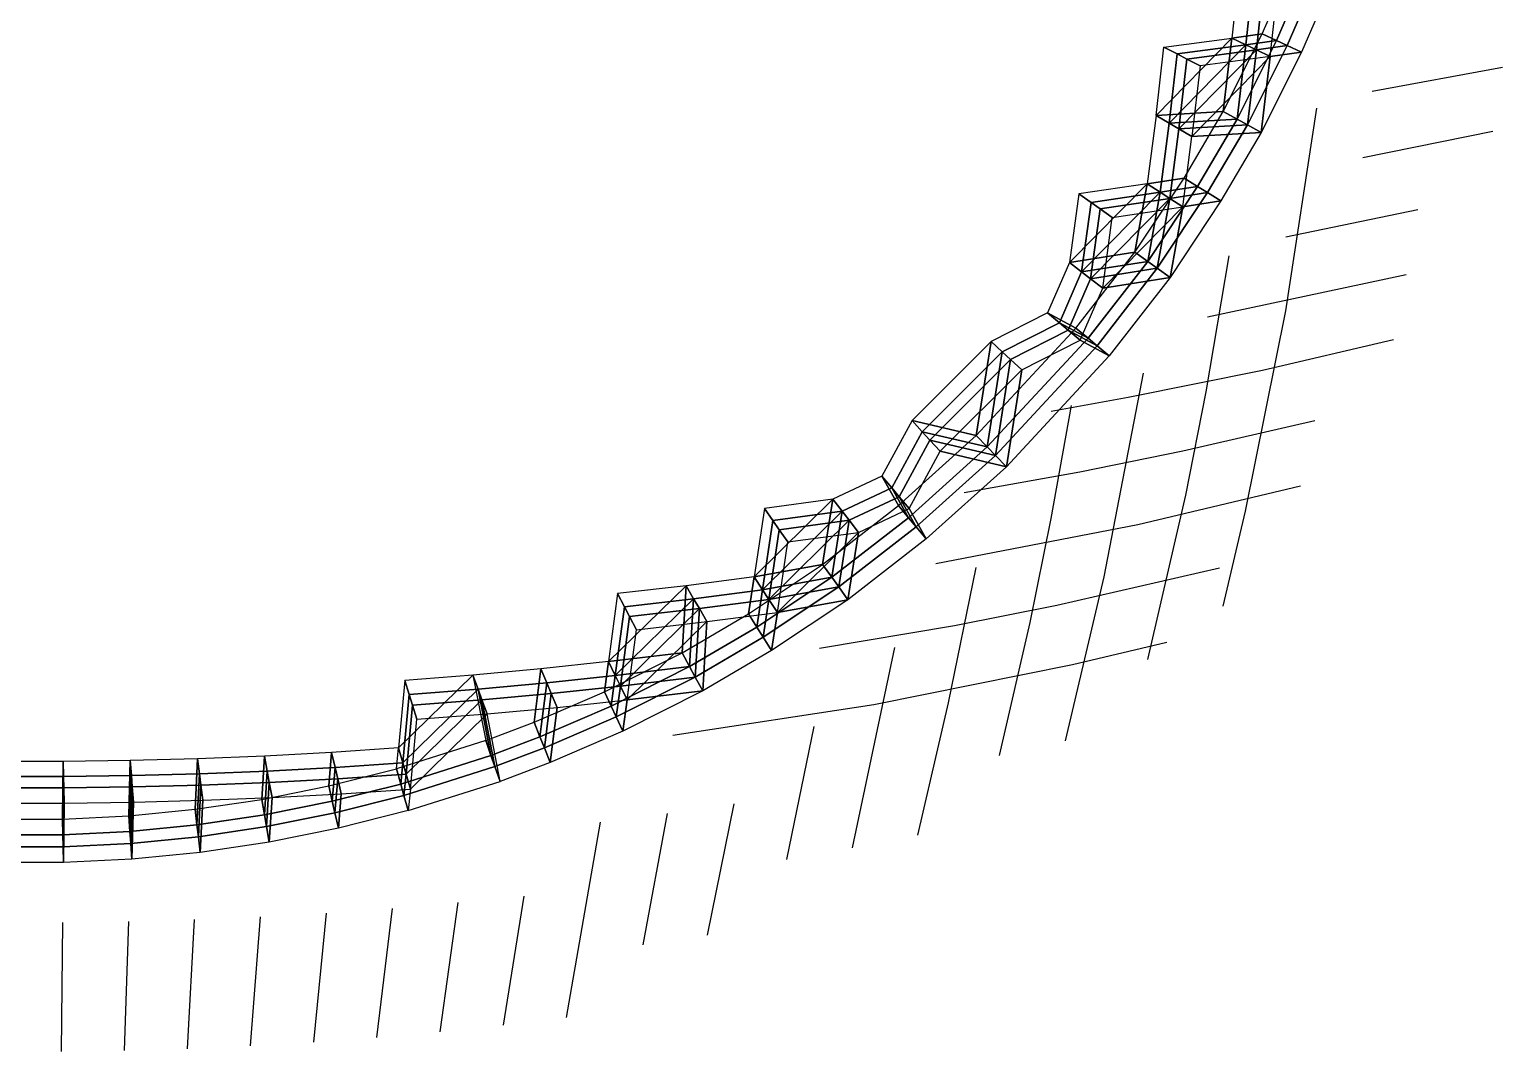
# Model space of a CAD drawing. Extents: x -21.3 to 21.3, y -21.5 to 21.5.
# Drawn here: x 0 to 19.89, y -21.5 to -7.7 of the extents above; entities that cross this region are included whole.
import ezdxf

# ---------------------------------------------------------------- set-up
doc = ezdxf.new("R2010")
doc.units = 0
doc.header["$MEASUREMENT"] = 0
for name, color, linetype in [('Crown wall side1', 7, 'CONTINUOUS'), ('Crown wall side2', 7, 'CONTINUOUS'), ('Crown wall side3', 7, 'CONTINUOUS'), ('Crown wall side4', 7, 'CONTINUOUS'), ('LowerTendons Crown', 7, 'CONTINUOUS'), ('UpperTendons Crown', 7, 'CONTINUOUS')]:
    doc.layers.add(name, color=color, linetype=linetype)

msp = doc.modelspace()

# ---------------------------------------------------------------- linework, layer by layer
at = {"layer": 'Crown wall side1'}
for points in [[(16.64744, -7.76431, 29.20322), (17.05952, -6.81564, 29.20223), (17.25731, -6.89466, 29.5408), (16.84046, -7.85433, 29.54181)], [(16.84046, -7.85433, 29.54181), (17.25731, -6.89466, 29.5408), (17.40565, -6.95393, 29.79473), (16.98522, -7.92185, 29.79575)], [(16.98522, -7.92185, 29.79575), (17.40565, -6.95393, 29.79473), (17.60344, -7.03295, 30.13331), (17.17823, -8.01187, 30.13434)], [(15.32022, -7.94256, 29.87401), (15.32022, -7.94256, 29.87401), (15.49785, -8.03465, 30.22038)], [(15.49785, -8.03465, 30.22038), (15.49785, -8.03465, 30.22038), (15.63107, -8.10371, 30.48015)], [(15.63107, -8.10371, 30.48015), (15.63107, -8.10371, 30.48015), (15.8087, -8.1958, 30.82651)], [(15.5928, -9.71007, 29.20324), (16.12087, -8.81354, 29.20084), (16.30778, -8.91572, 29.5394), (15.77358, -9.82265, 29.54183)], [(15.77358, -9.82265, 29.54183), (16.30778, -8.91572, 29.5394), (16.44796, -8.99236, 29.79332), (15.90917, -9.90708, 29.79577)], [(16.12087, -8.81354, 29.20084), (16.12087, -8.81354, 29.20084), (16.30778, -8.91572, 29.5394)], [(16.12087, -8.81354, 29.20084), (16.12087, -8.81354, 29.20084), (16.30778, -8.91572, 29.5394)], [(16.30778, -8.91572, 29.5394), (16.30778, -8.91572, 29.5394), (16.44796, -8.99236, 29.79332)], [(16.30778, -8.91572, 29.5394), (16.30778, -8.91572, 29.5394), (16.44796, -8.99236, 29.79332)], [(15.90917, -9.90708, 29.79577), (16.44796, -8.99236, 29.79332), (16.63487, -9.09455, 30.13188), (16.08996, -10.01966, 30.13436)], [(16.44796, -8.99236, 29.79332), (16.44796, -8.99236, 29.79332), (16.63487, -9.09455, 30.13188)], [(16.44796, -8.99236, 29.79332), (16.44796, -8.99236, 29.79332), (16.63487, -9.09455, 30.13188)], [(15.09624, -9.78787, 29.43724), (15.09624, -9.78787, 29.43724), (15.27127, -9.90135, 29.77854)], [(15.27127, -9.90135, 29.77854), (15.27127, -9.90135, 29.77854), (15.40254, -9.98647, 30.03452)], [(15.40254, -9.98647, 30.03452), (15.40254, -9.98647, 30.03452), (15.57757, -10.09995, 30.37582)], [(14.13264, -11.73631, 29.20235), (14.92847, -10.71098, 29.20044), (15.10155, -10.83516, 29.539), (14.2965, -11.87239, 29.54093)], [(14.92847, -10.71098, 29.20044), (14.92847, -10.71098, 29.20044), (15.10155, -10.83516, 29.539)], [(14.04634, -10.85159, 29.58366), (14.04634, -10.85159, 29.58366), (14.2092, -10.97741, 29.92666)], [(14.2965, -11.87239, 29.54093), (15.10155, -10.83516, 29.539), (15.23136, -10.9283, 29.79292), (14.41939, -11.97444, 29.79486)], [(14.41939, -11.97444, 29.79486), (15.23136, -10.9283, 29.79292), (15.40445, -11.05249, 30.13147), (14.58325, -12.11052, 30.13344)], [(15.10155, -10.83516, 29.539), (15.10155, -10.83516, 29.539), (15.23136, -10.9283, 29.79292)], [(15.23136, -10.9283, 29.79292), (15.23136, -10.9283, 29.79292), (15.40445, -11.05249, 30.13147)], [(14.2092, -10.97741, 29.92666), (14.2092, -10.97741, 29.92666), (14.33134, -11.07177, 30.18391)], [(14.33134, -11.07177, 30.18391), (14.33134, -11.07177, 30.18391), (14.4942, -11.19759, 30.52691)], [(14.13264, -11.73631, 29.20235), (13.75016, -11.52956, 29.46612), (13.90958, -11.66324, 29.80776), (14.2965, -11.87239, 29.54093)], [(14.2965, -11.87239, 29.54093), (13.90958, -11.66324, 29.80776), (14.02915, -11.76349, 30.06399), (14.41939, -11.97444, 29.79486)], [(14.41939, -11.97444, 29.79486), (14.02915, -11.76349, 30.06399), (14.18857, -11.89717, 30.40562), (14.58325, -12.11052, 30.13344)], [(11.73631, -14.13264, 29.20235), (12.7867, -13.18861, 29.20292), (12.93495, -13.34152, 29.54151), (11.87239, -14.2965, 29.54093)], [(12.7867, -13.18861, 29.20292), (12.7867, -13.18861, 29.20292), (12.93495, -13.34152, 29.54151)], [(11.87239, -14.2965, 29.54093), (12.93495, -13.34152, 29.54151), (13.04614, -13.45621, 29.79545), (11.97444, -14.41939, 29.79486)], [(11.97444, -14.41939, 29.79486), (13.04614, -13.45621, 29.79545), (13.19439, -13.60912, 30.13403), (12.11052, -14.58325, 30.13344)], [(12.93495, -13.34152, 29.54151), (12.93495, -13.34152, 29.54151), (13.04614, -13.45621, 29.79545)], [(13.04614, -13.45621, 29.79545), (13.04614, -13.45621, 29.79545), (13.19439, -13.60912, 30.13403)], [(10.85159, -14.04634, 29.58366), (10.85159, -14.04634, 29.58366), (10.97741, -14.2092, 29.92666)], [(10.71098, -14.92847, 29.20044), (11.73631, -14.13264, 29.20235), (11.87239, -14.2965, 29.54093), (10.83516, -15.10155, 29.539)], [(10.83516, -15.10155, 29.539), (11.87239, -14.2965, 29.54093), (11.97444, -14.41939, 29.79486), (10.9283, -15.23136, 29.79292)], [(10.97741, -14.2092, 29.92666), (10.97741, -14.2092, 29.92666), (11.07177, -14.33134, 30.18391)], [(10.9283, -15.23136, 29.79292), (11.97444, -14.41939, 29.79486), (12.11052, -14.58325, 30.13344), (11.05249, -15.40445, 30.13147)], [(11.07177, -14.33134, 30.18391), (11.07177, -14.33134, 30.18391), (11.19759, -14.4942, 30.52691)], [(9.78787, -15.09624, 29.43724), (9.78787, -15.09624, 29.43724), (9.90135, -15.27127, 29.77854)], [(8.86697, -15.21426, 29.66738), (8.86697, -15.21426, 29.66738), (8.96978, -15.39065, 30.01135)], [(9.90135, -15.27127, 29.77854), (9.90135, -15.27127, 29.77854), (9.98647, -15.40254, 30.03452)], [(8.96978, -15.39065, 30.01135), (8.96978, -15.39065, 30.01135), (9.04688, -15.52295, 30.26932)], [(9.98647, -15.40254, 30.03452), (9.98647, -15.40254, 30.03452), (10.09995, -15.57757, 30.37582)], [(8.81354, -16.12087, 29.20084), (9.71007, -15.5928, 29.20324), (9.82265, -15.77358, 29.54183), (8.91572, -16.30778, 29.5394)], [(9.04688, -15.52295, 30.26932), (9.04688, -15.52295, 30.26932), (9.14969, -15.69935, 30.61329)], [(9.71007, -15.5928, 29.20324), (9.71007, -15.5928, 29.20324), (9.82265, -15.77358, 29.54183)], [(8.91572, -16.30778, 29.5394), (9.82265, -15.77358, 29.54183), (9.90708, -15.90917, 29.79577), (8.99236, -16.44796, 29.79332)], [(8.99236, -16.44796, 29.79332), (9.90708, -15.90917, 29.79577), (10.01966, -16.08996, 30.13436), (9.09455, -16.63487, 30.13188)], [(9.82265, -15.77358, 29.54183), (9.82265, -15.77358, 29.54183), (9.90708, -15.90917, 29.79577)], [(9.90708, -15.90917, 29.79577), (9.90708, -15.90917, 29.79577), (10.01966, -16.08996, 30.13436)], [(7.76431, -16.64744, 29.20322), (7.82099, -16.24, 29.41674), (7.91166, -16.42829, 29.7578), (7.85433, -16.84046, 29.54181)], [(8.81354, -16.12087, 29.20084), (8.81354, -16.12087, 29.20084), (8.91572, -16.30778, 29.5394)], [(8.91572, -16.30778, 29.5394), (8.91572, -16.30778, 29.5394), (8.99236, -16.44796, 29.79332)], [(4.98505, -17.40492, 29.3678), (5.98968, -16.42088, 29.74438), (6.05913, -16.61127, 30.08924), (5.04285, -17.60672, 29.7083)], [(5.98968, -16.42088, 29.74438), (5.98968, -16.42088, 29.74438), (6.05913, -16.61127, 30.08924)], [(6.81564, -17.05952, 29.20223), (6.9064, -16.33658, 29.59168), (6.98648, -16.52599, 29.93477), (6.89466, -17.25731, 29.5408)], [(7.85433, -16.84046, 29.54181), (7.91166, -16.42829, 29.7578), (7.97967, -16.56951, 30.0136), (7.92185, -16.98522, 29.79575)], [(8.99236, -16.44796, 29.79332), (8.99236, -16.44796, 29.79332), (9.09455, -16.63487, 30.13188)], [(5.04285, -17.60672, 29.7083), (6.05913, -16.61127, 30.08924), (6.11121, -16.75406, 30.34789), (5.0862, -17.75807, 29.96367)], [(6.05913, -16.61127, 30.08924), (6.05913, -16.61127, 30.08924), (6.11121, -16.75406, 30.34789)], [(6.89466, -17.25731, 29.5408), (6.98648, -16.52599, 29.93477), (7.04653, -16.66805, 30.19209), (6.95393, -17.40565, 29.79473)], [(6.95393, -17.40565, 29.79473), (7.04653, -16.66805, 30.19209), (7.12661, -16.85746, 30.53518), (7.03295, -17.60344, 30.13331)], [(7.76431, -16.64744, 29.20322), (7.76431, -16.64744, 29.20322), (7.85433, -16.84046, 29.54181)], [(7.92185, -16.98522, 29.79575), (7.97967, -16.56951, 30.0136), (8.07035, -16.7578, 30.35466), (8.01187, -17.17823, 30.13434)], [(5.0862, -17.75807, 29.96367), (6.11121, -16.75406, 30.34789), (6.18066, -16.94445, 30.69275), (5.144, -17.95986, 30.30417)], [(6.11121, -16.75406, 30.34789), (6.11121, -16.75406, 30.34789), (6.18066, -16.94445, 30.69275)], [(7.85433, -16.84046, 29.54181), (7.85433, -16.84046, 29.54181), (7.92185, -16.98522, 29.79575)], [(7.92185, -16.98522, 29.79575), (7.92185, -16.98522, 29.79575), (8.01187, -17.17823, 30.13434)], [(4.04304, -17.91839, 29.20334), (4.95697, -17.68817, 29.20286), (5.01444, -17.89325, 29.54145), (4.08992, -18.12614, 29.54193)], [(4.08992, -18.12614, 29.54193), (5.01444, -17.89325, 29.54145), (5.05755, -18.04706, 29.79538), (4.12507, -18.28195, 29.79587)], [(2.2363, -18.23368, 29.20243), (3.1367, -18.09958, 29.20302), (3.17307, -18.30943, 29.54161), (2.26223, -18.44509, 29.54101)], [(3.1367, -18.09958, 29.20302), (4.04304, -17.91839, 29.20334), (4.08992, -18.12614, 29.54193), (3.17307, -18.30943, 29.54161)], [(4.12507, -18.28195, 29.79587), (5.05755, -18.04706, 29.79538), (5.11502, -18.25214, 30.13397), (4.17195, -18.4897, 30.13446)], [(1.34014, -18.32202, 29.20201), (2.2363, -18.23368, 29.20243), (2.26223, -18.44509, 29.54101), (1.35568, -18.53445, 29.54059)], [(3.17307, -18.30943, 29.54161), (4.08992, -18.12614, 29.54193), (4.12507, -18.28195, 29.79587), (3.20035, -18.46682, 29.79555)], [(3.20035, -18.46682, 29.79555), (4.12507, -18.28195, 29.79587), (4.17195, -18.4897, 30.13446), (3.23671, -18.67667, 30.13413)], [(-0.44653, -18.36617, 29.20162), (0.44653, -18.36617, 29.20162), (0.4517, -18.57911, 29.54019), (-0.4517, -18.57911, 29.54019)], [(0.44653, -18.36617, 29.20162), (1.34014, -18.32202, 29.20201), (1.35568, -18.53445, 29.54059), (0.4517, -18.57911, 29.54019)], [(1.35568, -18.53445, 29.54059), (2.26223, -18.44509, 29.54101), (2.28167, -18.60364, 29.79494), (1.36734, -18.69377, 29.79452)], [(2.26223, -18.44509, 29.54101), (3.17307, -18.30943, 29.54161), (3.20035, -18.46682, 29.79555), (2.28167, -18.60364, 29.79494)], [(2.28167, -18.60364, 29.79494), (3.20035, -18.46682, 29.79555), (3.23671, -18.67667, 30.13413), (2.3076, -18.81505, 30.13352)], [(-0.4517, -18.57911, 29.54019), (0.4517, -18.57911, 29.54019), (0.45559, -18.73881, 29.79412), (-0.45559, -18.73881, 29.79412)], [(0.4517, -18.57911, 29.54019), (1.35568, -18.53445, 29.54059), (1.36734, -18.69377, 29.79452), (0.45559, -18.73881, 29.79412)], [(0.45559, -18.73881, 29.79412), (1.36734, -18.69377, 29.79452), (1.38287, -18.9062, 30.13309), (0.46076, -18.95175, 30.13269)], [(1.36734, -18.69377, 29.79452), (2.28167, -18.60364, 29.79494), (2.3076, -18.81505, 30.13352), (1.38287, -18.9062, 30.13309)], [(-0.45559, -18.73881, 29.79412), (0.45559, -18.73881, 29.79412), (0.46076, -18.95175, 30.13269), (-0.46076, -18.95175, 30.13269)]]:
    msp.add_3dface(points, dxfattribs=at)
at = {"layer": 'Crown wall side2'}
for points in [[(15.32022, -7.94256, 29.87401), (16.24, -7.82099, 29.41674), (16.42829, -7.91166, 29.7578), (15.49785, -8.03465, 30.22038)], [(15.49785, -8.03465, 30.22038), (16.42829, -7.91166, 29.7578), (16.56951, -7.97967, 30.0136), (15.63107, -8.10371, 30.48015)], [(16.12087, -8.81354, 29.20084), (16.64744, -7.76431, 29.20322), (16.84046, -7.85433, 29.54181), (16.30778, -8.91572, 29.5394)], [(16.12087, -8.81354, 29.20084), (16.24, -7.82099, 29.41674), (16.42829, -7.91166, 29.7578), (16.30778, -8.91572, 29.5394)], [(16.30778, -8.91572, 29.5394), (16.84046, -7.85433, 29.54181), (16.98522, -7.92185, 29.79575), (16.44796, -8.99236, 29.79332)], [(16.30778, -8.91572, 29.5394), (16.42829, -7.91166, 29.7578), (16.56951, -7.97967, 30.0136), (16.44796, -8.99236, 29.79332)], [(16.44796, -8.99236, 29.79332), (16.98522, -7.92185, 29.79575), (17.17823, -8.01187, 30.13434), (16.63487, -9.09455, 30.13188)], [(15.63107, -8.10371, 30.48015), (16.56951, -7.97967, 30.0136), (16.7578, -8.07035, 30.35466), (15.8087, -8.1958, 30.82651)], [(16.44796, -8.99236, 29.79332), (16.56951, -7.97967, 30.0136), (16.7578, -8.07035, 30.35466), (16.63487, -9.09455, 30.13188)], [(16.12087, -8.81354, 29.20084), (15.21426, -8.86697, 29.66738), (15.39065, -8.96978, 30.01135), (16.30778, -8.91572, 29.5394)], [(16.30778, -8.91572, 29.5394), (15.39065, -8.96978, 30.01135), (15.52295, -9.04688, 30.26932), (16.44796, -8.99236, 29.79332)], [(16.44796, -8.99236, 29.79332), (15.52295, -9.04688, 30.26932), (15.69935, -9.14969, 30.61329), (16.63487, -9.09455, 30.13188)], [(14.92847, -10.71098, 29.20044), (15.5928, -9.71007, 29.20324), (15.77358, -9.82265, 29.54183), (15.10155, -10.83516, 29.539)], [(15.09624, -9.78787, 29.43724), (14.17192, -9.92449, 29.84814), (14.33623, -10.03956, 30.1942), (15.27127, -9.90135, 29.77854)], [(15.27127, -9.90135, 29.77854), (14.33623, -10.03956, 30.1942), (14.45946, -10.12586, 30.45375), (15.40254, -9.98647, 30.03452)], [(15.10155, -10.83516, 29.539), (15.77358, -9.82265, 29.54183), (15.90917, -9.90708, 29.79577), (15.23136, -10.9283, 29.79292)], [(15.23136, -10.9283, 29.79292), (15.90917, -9.90708, 29.79577), (16.08996, -10.01966, 30.13436), (15.40445, -11.05249, 30.13147)], [(15.40254, -9.98647, 30.03452), (14.45946, -10.12586, 30.45375), (14.62377, -10.24093, 30.79982), (15.57757, -10.09995, 30.37582)], [(14.92847, -10.71098, 29.20044), (14.04634, -10.85159, 29.58366), (14.2092, -10.97741, 29.92666), (15.10155, -10.83516, 29.539)], [(14.04634, -10.85159, 29.58366), (14.92847, -10.71098, 29.20044), (15.10155, -10.83516, 29.539), (14.2092, -10.97741, 29.92666)], [(15.10155, -10.83516, 29.539), (14.2092, -10.97741, 29.92666), (14.33134, -11.07177, 30.18391), (15.23136, -10.9283, 29.79292)], [(14.2092, -10.97741, 29.92666), (15.10155, -10.83516, 29.539), (15.23136, -10.9283, 29.79292), (14.33134, -11.07177, 30.18391)], [(15.23136, -10.9283, 29.79292), (14.33134, -11.07177, 30.18391), (14.4942, -11.19759, 30.52691), (15.40445, -11.05249, 30.13147)], [(14.33134, -11.07177, 30.18391), (15.23136, -10.9283, 29.79292), (15.40445, -11.05249, 30.13147), (14.4942, -11.19759, 30.52691)], [(13.75016, -11.52956, 29.46612), (12.98578, -11.91923, 29.65723), (13.13634, -12.05742, 30.00109), (13.90958, -11.66324, 29.80776)], [(13.90958, -11.66324, 29.80776), (13.13634, -12.05742, 30.00109), (13.24926, -12.16107, 30.25898), (14.02915, -11.76349, 30.06399)], [(12.7867, -13.18861, 29.20292), (12.98578, -11.91923, 29.65723), (13.13634, -12.05742, 30.00109), (12.93495, -13.34152, 29.54151)], [(14.02915, -11.76349, 30.06399), (13.24926, -12.16107, 30.25898), (13.39982, -12.29926, 30.60283), (14.18857, -11.89717, 30.40562)], [(12.93495, -13.34152, 29.54151), (13.13634, -12.05742, 30.00109), (13.24926, -12.16107, 30.25898), (13.04614, -13.45621, 29.79545)], [(13.04614, -13.45621, 29.79545), (13.24926, -12.16107, 30.25898), (13.39982, -12.29926, 30.60283), (13.19439, -13.60912, 30.13403)], [(12.7867, -13.18861, 29.20292), (11.91923, -12.98578, 29.65723), (12.05742, -13.13634, 30.00109), (12.93495, -13.34152, 29.54151)], [(12.93495, -13.34152, 29.54151), (12.05742, -13.13634, 30.00109), (12.16107, -13.24926, 30.25898), (13.04614, -13.45621, 29.79545)], [(13.04614, -13.45621, 29.79545), (12.16107, -13.24926, 30.25898), (12.29926, -13.39982, 30.60283), (13.19439, -13.60912, 30.13403)], [(11.73631, -14.13264, 29.20235), (11.5116, -13.73473, 29.48034), (11.64507, -13.89397, 29.82214), (11.87239, -14.2965, 29.54093)], [(11.87239, -14.2965, 29.54093), (11.64507, -13.89397, 29.82214), (11.74517, -14.0134, 30.07849), (11.97444, -14.41939, 29.79486)], [(10.85159, -14.04634, 29.58366), (9.92449, -14.17192, 29.84814), (10.03956, -14.33623, 30.1942), (10.97741, -14.2092, 29.92666)], [(11.97444, -14.41939, 29.79486), (11.74517, -14.0134, 30.07849), (11.87863, -14.17265, 30.42029), (12.11052, -14.58325, 30.13344)], [(10.97741, -14.2092, 29.92666), (10.03956, -14.33623, 30.1942), (10.12586, -14.45946, 30.45375), (11.07177, -14.33134, 30.18391)], [(11.07177, -14.33134, 30.18391), (10.12586, -14.45946, 30.45375), (10.24093, -14.62377, 30.79982), (11.19759, -14.4942, 30.52691)], [(9.71007, -15.5928, 29.20324), (10.71098, -14.92847, 29.20044), (10.83516, -15.10155, 29.539), (9.82265, -15.77358, 29.54183)], [(9.71007, -15.5928, 29.20324), (9.78787, -15.09624, 29.43724), (9.90135, -15.27127, 29.77854), (9.82265, -15.77358, 29.54183)], [(9.78787, -15.09624, 29.43724), (10.71098, -14.92847, 29.20044), (10.83516, -15.10155, 29.539), (9.90135, -15.27127, 29.77854)], [(9.82265, -15.77358, 29.54183), (10.83516, -15.10155, 29.539), (10.9283, -15.23136, 29.79292), (9.90708, -15.90917, 29.79577)], [(9.90135, -15.27127, 29.77854), (10.83516, -15.10155, 29.539), (10.9283, -15.23136, 29.79292), (9.98647, -15.40254, 30.03452)], [(8.86697, -15.21426, 29.66738), (7.94256, -15.32022, 29.87401), (8.03465, -15.49785, 30.22038), (8.96978, -15.39065, 30.01135)], [(8.81354, -16.12087, 29.20084), (8.86697, -15.21426, 29.66738), (8.96978, -15.39065, 30.01135), (8.91572, -16.30778, 29.5394)], [(9.82265, -15.77358, 29.54183), (9.90135, -15.27127, 29.77854), (9.98647, -15.40254, 30.03452), (9.90708, -15.90917, 29.79577)], [(9.90708, -15.90917, 29.79577), (10.9283, -15.23136, 29.79292), (11.05249, -15.40445, 30.13147), (10.01966, -16.08996, 30.13436)], [(9.98647, -15.40254, 30.03452), (10.9283, -15.23136, 29.79292), (11.05249, -15.40445, 30.13147), (10.09995, -15.57757, 30.37582)], [(8.96978, -15.39065, 30.01135), (8.03465, -15.49785, 30.22038), (8.10371, -15.63107, 30.48015), (9.04688, -15.52295, 30.26932)], [(8.91572, -16.30778, 29.5394), (8.96978, -15.39065, 30.01135), (9.04688, -15.52295, 30.26932), (8.99236, -16.44796, 29.79332)], [(9.90708, -15.90917, 29.79577), (9.98647, -15.40254, 30.03452), (10.09995, -15.57757, 30.37582), (10.01966, -16.08996, 30.13436)], [(9.04688, -15.52295, 30.26932), (8.10371, -15.63107, 30.48015), (8.1958, -15.8087, 30.82651), (9.14969, -15.69935, 30.61329)], [(8.99236, -16.44796, 29.79332), (9.04688, -15.52295, 30.26932), (9.14969, -15.69935, 30.61329), (9.09455, -16.63487, 30.13188)], [(7.82099, -16.24, 29.41674), (6.9064, -16.33658, 29.59168), (6.98648, -16.52599, 29.93477), (7.91166, -16.42829, 29.7578)], [(7.76431, -16.64744, 29.20322), (8.81354, -16.12087, 29.20084), (8.91572, -16.30778, 29.5394), (7.85433, -16.84046, 29.54181)], [(7.85433, -16.84046, 29.54181), (8.91572, -16.30778, 29.5394), (8.99236, -16.44796, 29.79332), (7.92185, -16.98522, 29.79575)], [(5.98968, -16.42088, 29.74438), (5.07115, -16.49299, 29.87499), (5.12994, -16.68421, 30.22136), (6.05913, -16.61127, 30.08924)], [(6.9064, -16.33658, 29.59168), (5.98968, -16.42088, 29.74438), (6.05913, -16.61127, 30.08924), (6.98648, -16.52599, 29.93477)], [(5.98968, -16.42088, 29.74438), (6.16106, -17.30677, 29.20218), (6.23249, -17.50743, 29.54075), (6.05913, -16.61127, 30.08924)], [(7.91166, -16.42829, 29.7578), (6.98648, -16.52599, 29.93477), (7.04653, -16.66805, 30.19209), (7.97967, -16.56951, 30.0136)], [(7.92185, -16.98522, 29.79575), (8.99236, -16.44796, 29.79332), (9.09455, -16.63487, 30.13188), (8.01187, -17.17823, 30.13434)], [(6.05913, -16.61127, 30.08924), (5.12994, -16.68421, 30.22136), (5.17404, -16.82763, 30.48115), (6.11121, -16.75406, 30.34789)], [(6.98648, -16.52599, 29.93477), (6.05913, -16.61127, 30.08924), (6.11121, -16.75406, 30.34789), (7.04653, -16.66805, 30.19209)], [(6.05913, -16.61127, 30.08924), (6.23249, -17.50743, 29.54075), (6.28606, -17.65792, 29.79469), (6.11121, -16.75406, 30.34789)], [(7.04653, -16.66805, 30.19209), (6.11121, -16.75406, 30.34789), (6.18066, -16.94445, 30.69275), (7.12661, -16.85746, 30.53518)], [(7.97967, -16.56951, 30.0136), (7.04653, -16.66805, 30.19209), (7.12661, -16.85746, 30.53518), (8.07035, -16.7578, 30.35466)], [(6.11121, -16.75406, 30.34789), (5.17404, -16.82763, 30.48115), (5.23284, -17.01885, 30.82752), (6.18066, -16.94445, 30.69275)], [(6.11121, -16.75406, 30.34789), (6.28606, -17.65792, 29.79469), (6.3575, -17.85858, 30.13326), (6.18066, -16.94445, 30.69275)], [(4.04304, -17.91839, 29.20334), (4.08014, -17.46607, 29.47098), (4.12744, -17.66858, 29.81267), (4.08992, -18.12614, 29.54193)], [(4.95697, -17.68817, 29.20286), (4.98505, -17.40492, 29.3678), (5.04285, -17.60672, 29.7083), (5.01444, -17.89325, 29.54145)], [(0.44653, -18.36617, 29.20162), (0.45366, -17.588, 29.6767), (0.45892, -17.79191, 30.02078), (0.4517, -18.57911, 29.54019)], [(1.34014, -18.32202, 29.20201), (1.3609, -17.57583, 29.65617), (1.37668, -17.7796, 30.00001), (1.35568, -18.53445, 29.54059)], [(2.2363, -18.23368, 29.20243), (2.26786, -17.55147, 29.61508), (2.29415, -17.75497, 29.95844), (2.26223, -18.44509, 29.54101)], [(3.1367, -18.09958, 29.20302), (3.17433, -17.5149, 29.55337), (3.21114, -17.71797, 29.89602), (3.17307, -18.30943, 29.54161)], [(4.08992, -18.12614, 29.54193), (4.12744, -17.66858, 29.81267), (4.16292, -17.82046, 30.06894), (4.12507, -18.28195, 29.79587)], [(5.01444, -17.89325, 29.54145), (5.04285, -17.60672, 29.7083), (5.0862, -17.75807, 29.96367), (5.05755, -18.04706, 29.79538)], [(0.4517, -18.57911, 29.54019), (0.45892, -17.79191, 30.02078), (0.46287, -17.94485, 30.27884), (0.45559, -18.73881, 29.79412)], [(1.35568, -18.53445, 29.54059), (1.37668, -17.7796, 30.00001), (1.38851, -17.93244, 30.25789), (1.36734, -18.69377, 29.79452)], [(2.26223, -18.44509, 29.54101), (2.29415, -17.75497, 29.95844), (2.31387, -17.90759, 30.21596), (2.28167, -18.60364, 29.79494)], [(3.17307, -18.30943, 29.54161), (3.21114, -17.71797, 29.89602), (3.23874, -17.87028, 30.15301), (3.20035, -18.46682, 29.79555)], [(3.20035, -18.46682, 29.79555), (3.23874, -17.87028, 30.15301), (3.27554, -18.07335, 30.49565), (3.23671, -18.67667, 30.13413)], [(4.12507, -18.28195, 29.79587), (4.16292, -17.82046, 30.06894), (4.21023, -18.02296, 30.41064), (4.17195, -18.4897, 30.13446)], [(5.05755, -18.04706, 29.79538), (5.0862, -17.75807, 29.96367), (5.144, -17.95986, 30.30417), (5.11502, -18.25214, 30.13397)], [(0.45559, -18.73881, 29.79412), (0.46287, -17.94485, 30.27884), (0.46813, -18.14877, 30.62292), (0.46076, -18.95175, 30.13269)], [(1.36734, -18.69377, 29.79452), (1.38851, -17.93244, 30.25789), (1.40429, -18.13621, 30.60173), (1.38287, -18.9062, 30.13309)], [(2.28167, -18.60364, 29.79494), (2.31387, -17.90759, 30.21596), (2.34016, -18.11108, 30.55932), (2.3076, -18.81505, 30.13352)]]:
    msp.add_3dface(points, dxfattribs=at)
at = {"layer": 'Crown wall side3'}
for points in [[(16.33658, -6.9064, 29.59168), (16.24, -7.82099, 29.41674), (16.42829, -7.91166, 29.7578), (16.52599, -6.98648, 29.93477)], [(16.52599, -6.98648, 29.93477), (16.42829, -7.91166, 29.7578), (16.56951, -7.97967, 30.0136), (16.66805, -7.04653, 30.19209)], [(16.66805, -7.04653, 30.19209), (16.56951, -7.97967, 30.0136), (16.7578, -8.07035, 30.35466), (16.85746, -7.12661, 30.53518)], [(16.24, -7.82099, 29.41674), (15.21426, -8.86697, 29.66738), (15.39065, -8.96978, 30.01135), (16.42829, -7.91166, 29.7578)], [(16.24, -7.82099, 29.41674), (15.21426, -8.86697, 29.66738), (15.39065, -8.96978, 30.01135), (16.42829, -7.91166, 29.7578)], [(16.42829, -7.91166, 29.7578), (15.39065, -8.96978, 30.01135), (15.52295, -9.04688, 30.26932), (16.56951, -7.97967, 30.0136)], [(16.42829, -7.91166, 29.7578), (15.39065, -8.96978, 30.01135), (15.52295, -9.04688, 30.26932), (16.56951, -7.97967, 30.0136)], [(16.64744, -7.76431, 29.20322), (16.24, -7.82099, 29.41674), (16.42829, -7.91166, 29.7578), (16.84046, -7.85433, 29.54181)], [(16.84046, -7.85433, 29.54181), (16.42829, -7.91166, 29.7578), (16.56951, -7.97967, 30.0136), (16.98522, -7.92185, 29.79575)], [(16.98522, -7.92185, 29.79575), (16.56951, -7.97967, 30.0136), (16.7578, -8.07035, 30.35466), (17.17823, -8.01187, 30.13434)], [(16.56951, -7.97967, 30.0136), (15.52295, -9.04688, 30.26932), (15.69935, -9.14969, 30.61329), (16.7578, -8.07035, 30.35466)], [(16.56951, -7.97967, 30.0136), (15.52295, -9.04688, 30.26932), (15.69935, -9.14969, 30.61329), (16.7578, -8.07035, 30.35466)], [(15.21426, -8.86697, 29.66738), (15.09624, -9.78787, 29.43724), (15.27127, -9.90135, 29.77854), (15.39065, -8.96978, 30.01135)], [(15.39065, -8.96978, 30.01135), (15.27127, -9.90135, 29.77854), (15.40254, -9.98647, 30.03452), (15.52295, -9.04688, 30.26932)], [(15.52295, -9.04688, 30.26932), (15.40254, -9.98647, 30.03452), (15.57757, -10.09995, 30.37582), (15.69935, -9.14969, 30.61329)], [(15.5928, -9.71007, 29.20324), (15.09624, -9.78787, 29.43724), (15.27127, -9.90135, 29.77854), (15.77358, -9.82265, 29.54183)], [(14.17192, -9.92449, 29.84814), (14.04634, -10.85159, 29.58366), (14.2092, -10.97741, 29.92666), (14.33623, -10.03956, 30.1942)], [(14.92847, -10.71098, 29.20044), (15.09624, -9.78787, 29.43724), (15.27127, -9.90135, 29.77854), (15.10155, -10.83516, 29.539)], [(15.10155, -10.83516, 29.539), (15.27127, -9.90135, 29.77854), (15.40254, -9.98647, 30.03452), (15.23136, -10.9283, 29.79292)], [(15.77358, -9.82265, 29.54183), (15.27127, -9.90135, 29.77854), (15.40254, -9.98647, 30.03452), (15.90917, -9.90708, 29.79577)], [(15.90917, -9.90708, 29.79577), (15.40254, -9.98647, 30.03452), (15.57757, -10.09995, 30.37582), (16.08996, -10.01966, 30.13436)], [(14.33623, -10.03956, 30.1942), (14.2092, -10.97741, 29.92666), (14.33134, -11.07177, 30.18391), (14.45946, -10.12586, 30.45375)], [(14.45946, -10.12586, 30.45375), (14.33134, -11.07177, 30.18391), (14.4942, -11.19759, 30.52691), (14.62377, -10.24093, 30.79982)], [(15.23136, -10.9283, 29.79292), (15.40254, -9.98647, 30.03452), (15.57757, -10.09995, 30.37582), (15.40445, -11.05249, 30.13147)], [(14.04634, -10.85159, 29.58366), (13.75016, -11.52956, 29.46612), (13.90958, -11.66324, 29.80776), (14.2092, -10.97741, 29.92666)], [(14.2092, -10.97741, 29.92666), (13.90958, -11.66324, 29.80776), (14.02915, -11.76349, 30.06399), (14.33134, -11.07177, 30.18391)], [(14.33134, -11.07177, 30.18391), (14.02915, -11.76349, 30.06399), (14.18857, -11.89717, 30.40562), (14.4942, -11.19759, 30.52691)], [(12.98578, -11.91923, 29.65723), (11.91923, -12.98578, 29.65723), (12.05742, -13.13634, 30.00109), (13.13634, -12.05742, 30.00109)], [(12.98578, -11.91923, 29.65723), (12.7867, -13.18861, 29.20292), (12.93495, -13.34152, 29.54151), (13.13634, -12.05742, 30.00109)], [(13.13634, -12.05742, 30.00109), (12.05742, -13.13634, 30.00109), (12.16107, -13.24926, 30.25898), (13.24926, -12.16107, 30.25898)], [(13.13634, -12.05742, 30.00109), (12.93495, -13.34152, 29.54151), (13.04614, -13.45621, 29.79545), (13.24926, -12.16107, 30.25898)], [(13.24926, -12.16107, 30.25898), (12.16107, -13.24926, 30.25898), (12.29926, -13.39982, 30.60283), (13.39982, -12.29926, 30.60283)], [(13.24926, -12.16107, 30.25898), (13.04614, -13.45621, 29.79545), (13.19439, -13.60912, 30.13403), (13.39982, -12.29926, 30.60283)], [(11.91923, -12.98578, 29.65723), (11.5116, -13.73473, 29.48034), (11.64507, -13.89397, 29.82214), (12.05742, -13.13634, 30.00109)], [(12.05742, -13.13634, 30.00109), (11.64507, -13.89397, 29.82214), (11.74517, -14.0134, 30.07849), (12.16107, -13.24926, 30.25898)], [(12.16107, -13.24926, 30.25898), (11.74517, -14.0134, 30.07849), (11.87863, -14.17265, 30.42029), (12.29926, -13.39982, 30.60283)], [(11.5116, -13.73473, 29.48034), (10.85159, -14.04634, 29.58366), (10.97741, -14.2092, 29.92666), (11.64507, -13.89397, 29.82214)], [(11.64507, -13.89397, 29.82214), (10.97741, -14.2092, 29.92666), (11.07177, -14.33134, 30.18391), (11.74517, -14.0134, 30.07849)], [(10.71098, -14.92847, 29.20044), (10.85159, -14.04634, 29.58366), (10.97741, -14.2092, 29.92666), (10.83516, -15.10155, 29.539)], [(11.74517, -14.0134, 30.07849), (11.07177, -14.33134, 30.18391), (11.19759, -14.4942, 30.52691), (11.87863, -14.17265, 30.42029)], [(9.92449, -14.17192, 29.84814), (9.78787, -15.09624, 29.43724), (9.90135, -15.27127, 29.77854), (10.03956, -14.33623, 30.1942)], [(10.83516, -15.10155, 29.539), (10.97741, -14.2092, 29.92666), (11.07177, -14.33134, 30.18391), (10.9283, -15.23136, 29.79292)], [(10.03956, -14.33623, 30.1942), (9.90135, -15.27127, 29.77854), (9.98647, -15.40254, 30.03452), (10.12586, -14.45946, 30.45375)], [(10.12586, -14.45946, 30.45375), (9.98647, -15.40254, 30.03452), (10.09995, -15.57757, 30.37582), (10.24093, -14.62377, 30.79982)], [(10.9283, -15.23136, 29.79292), (11.07177, -14.33134, 30.18391), (11.19759, -14.4942, 30.52691), (11.05249, -15.40445, 30.13147)], [(9.78787, -15.09624, 29.43724), (8.86697, -15.21426, 29.66738), (8.96978, -15.39065, 30.01135), (9.90135, -15.27127, 29.77854)], [(10.71098, -14.92847, 29.20044), (9.78787, -15.09624, 29.43724), (9.90135, -15.27127, 29.77854), (10.83516, -15.10155, 29.539)], [(10.83516, -15.10155, 29.539), (9.90135, -15.27127, 29.77854), (9.98647, -15.40254, 30.03452), (10.9283, -15.23136, 29.79292)], [(8.86697, -15.21426, 29.66738), (7.82099, -16.24, 29.41674), (7.91166, -16.42829, 29.7578), (8.96978, -15.39065, 30.01135)], [(9.90135, -15.27127, 29.77854), (8.96978, -15.39065, 30.01135), (9.04688, -15.52295, 30.26932), (9.98647, -15.40254, 30.03452)], [(10.9283, -15.23136, 29.79292), (9.98647, -15.40254, 30.03452), (10.09995, -15.57757, 30.37582), (11.05249, -15.40445, 30.13147)], [(7.94256, -15.32022, 29.87401), (7.82099, -16.24, 29.41674), (7.91166, -16.42829, 29.7578), (8.03465, -15.49785, 30.22038)], [(8.96978, -15.39065, 30.01135), (7.91166, -16.42829, 29.7578), (7.97967, -16.56951, 30.0136), (9.04688, -15.52295, 30.26932)], [(8.03465, -15.49785, 30.22038), (7.91166, -16.42829, 29.7578), (7.97967, -16.56951, 30.0136), (8.10371, -15.63107, 30.48015)], [(9.98647, -15.40254, 30.03452), (9.04688, -15.52295, 30.26932), (9.14969, -15.69935, 30.61329), (10.09995, -15.57757, 30.37582)], [(9.04688, -15.52295, 30.26932), (7.97967, -16.56951, 30.0136), (8.07035, -16.7578, 30.35466), (9.14969, -15.69935, 30.61329)], [(8.10371, -15.63107, 30.48015), (7.97967, -16.56951, 30.0136), (8.07035, -16.7578, 30.35466), (8.1958, -15.8087, 30.82651)], [(8.81354, -16.12087, 29.20084), (7.82099, -16.24, 29.41674), (7.91166, -16.42829, 29.7578), (8.91572, -16.30778, 29.5394)], [(8.91572, -16.30778, 29.5394), (7.91166, -16.42829, 29.7578), (7.97967, -16.56951, 30.0136), (8.99236, -16.44796, 29.79332)], [(5.07115, -16.49299, 29.87499), (4.98505, -17.40492, 29.3678), (5.04285, -17.60672, 29.7083), (5.12994, -16.68421, 30.22136)], [(5.98968, -16.42088, 29.74438), (6.16106, -17.30677, 29.20218), (6.23249, -17.50743, 29.54075), (6.05913, -16.61127, 30.08924)], [(6.9064, -16.33658, 29.59168), (6.81564, -17.05952, 29.20223), (6.89466, -17.25731, 29.5408), (6.98648, -16.52599, 29.93477)], [(8.99236, -16.44796, 29.79332), (7.97967, -16.56951, 30.0136), (8.07035, -16.7578, 30.35466), (9.09455, -16.63487, 30.13188)], [(5.12994, -16.68421, 30.22136), (5.04285, -17.60672, 29.7083), (5.0862, -17.75807, 29.96367), (5.17404, -16.82763, 30.48115)], [(6.05913, -16.61127, 30.08924), (6.23249, -17.50743, 29.54075), (6.28606, -17.65792, 29.79469), (6.11121, -16.75406, 30.34789)], [(6.98648, -16.52599, 29.93477), (6.89466, -17.25731, 29.5408), (6.95393, -17.40565, 29.79473), (7.04653, -16.66805, 30.19209)], [(7.04653, -16.66805, 30.19209), (6.95393, -17.40565, 29.79473), (7.03295, -17.60344, 30.13331), (7.12661, -16.85746, 30.53518)], [(5.17404, -16.82763, 30.48115), (5.0862, -17.75807, 29.96367), (5.144, -17.95986, 30.30417), (5.23284, -17.01885, 30.82752)], [(6.11121, -16.75406, 30.34789), (6.28606, -17.65792, 29.79469), (6.3575, -17.85858, 30.13326), (6.18066, -16.94445, 30.69275)], [(6.16106, -17.30677, 29.20218), (4.95697, -17.68817, 29.20286), (5.01444, -17.89325, 29.54145), (6.23249, -17.50743, 29.54075)], [(4.08014, -17.46607, 29.47098), (3.17433, -17.5149, 29.55337), (3.21114, -17.71797, 29.89602), (4.12744, -17.66858, 29.81267)], [(4.98505, -17.40492, 29.3678), (4.08014, -17.46607, 29.47098), (4.12744, -17.66858, 29.81267), (5.04285, -17.60672, 29.7083)], [(0.45366, -17.588, 29.6767), (-0.45366, -17.588, 29.6767), (-0.45892, -17.79191, 30.02078), (0.45892, -17.79191, 30.02078)], [(1.3609, -17.57583, 29.65617), (0.45366, -17.588, 29.6767), (0.45892, -17.79191, 30.02078), (1.37668, -17.7796, 30.00001)], [(2.26786, -17.55147, 29.61508), (1.3609, -17.57583, 29.65617), (1.37668, -17.7796, 30.00001), (2.29415, -17.75497, 29.95844)], [(3.17433, -17.5149, 29.55337), (2.26786, -17.55147, 29.61508), (2.29415, -17.75497, 29.95844), (3.21114, -17.71797, 29.89602)], [(4.12744, -17.66858, 29.81267), (3.21114, -17.71797, 29.89602), (3.23874, -17.87028, 30.15301), (4.16292, -17.82046, 30.06894)], [(5.04285, -17.60672, 29.7083), (4.12744, -17.66858, 29.81267), (4.16292, -17.82046, 30.06894), (5.0862, -17.75807, 29.96367)], [(6.23249, -17.50743, 29.54075), (5.01444, -17.89325, 29.54145), (5.05755, -18.04706, 29.79538), (6.28606, -17.65792, 29.79469)], [(6.28606, -17.65792, 29.79469), (5.05755, -18.04706, 29.79538), (5.11502, -18.25214, 30.13397), (6.3575, -17.85858, 30.13326)], [(0.45892, -17.79191, 30.02078), (-0.45892, -17.79191, 30.02078), (-0.46287, -17.94485, 30.27884), (0.46287, -17.94485, 30.27884)], [(1.37668, -17.7796, 30.00001), (0.45892, -17.79191, 30.02078), (0.46287, -17.94485, 30.27884), (1.38851, -17.93244, 30.25789)], [(2.29415, -17.75497, 29.95844), (1.37668, -17.7796, 30.00001), (1.38851, -17.93244, 30.25789), (2.31387, -17.90759, 30.21596)], [(3.21114, -17.71797, 29.89602), (2.29415, -17.75497, 29.95844), (2.31387, -17.90759, 30.21596), (3.23874, -17.87028, 30.15301)], [(3.23874, -17.87028, 30.15301), (2.31387, -17.90759, 30.21596), (2.34016, -18.11108, 30.55932), (3.27554, -18.07335, 30.49565)], [(4.16292, -17.82046, 30.06894), (3.23874, -17.87028, 30.15301), (3.27554, -18.07335, 30.49565), (4.21023, -18.02296, 30.41064)], [(5.0862, -17.75807, 29.96367), (4.16292, -17.82046, 30.06894), (4.21023, -18.02296, 30.41064), (5.144, -17.95986, 30.30417)], [(0.46287, -17.94485, 30.27884), (-0.46287, -17.94485, 30.27884), (-0.46813, -18.14877, 30.62292), (0.46813, -18.14877, 30.62292)], [(1.38851, -17.93244, 30.25789), (0.46287, -17.94485, 30.27884), (0.46813, -18.14877, 30.62292), (1.40429, -18.13621, 30.60173)], [(2.31387, -17.90759, 30.21596), (1.38851, -17.93244, 30.25789), (1.40429, -18.13621, 30.60173), (2.34016, -18.11108, 30.55932)]]:
    msp.add_3dface(points, dxfattribs=at)
at = {"layer": 'Crown wall side4'}
for points in [[(15.21426, -8.86697, 29.66738), (15.32022, -7.94256, 29.87401), (15.49785, -8.03465, 30.22038), (15.39065, -8.96978, 30.01135)], [(16.24, -7.82099, 29.41674), (16.12087, -8.81354, 29.20084), (16.30778, -8.91572, 29.5394), (16.42829, -7.91166, 29.7578)], [(16.24, -7.82099, 29.41674), (16.64744, -7.76431, 29.20322), (16.84046, -7.85433, 29.54181), (16.42829, -7.91166, 29.7578)], [(16.42829, -7.91166, 29.7578), (16.30778, -8.91572, 29.5394), (16.44796, -8.99236, 29.79332), (16.56951, -7.97967, 30.0136)], [(16.42829, -7.91166, 29.7578), (16.84046, -7.85433, 29.54181), (16.98522, -7.92185, 29.79575), (16.56951, -7.97967, 30.0136)], [(16.56951, -7.97967, 30.0136), (16.98522, -7.92185, 29.79575), (17.17823, -8.01187, 30.13434), (16.7578, -8.07035, 30.35466)], [(15.39065, -8.96978, 30.01135), (15.49785, -8.03465, 30.22038), (15.63107, -8.10371, 30.48015), (15.52295, -9.04688, 30.26932)], [(15.52295, -9.04688, 30.26932), (15.63107, -8.10371, 30.48015), (15.8087, -8.1958, 30.82651), (15.69935, -9.14969, 30.61329)], [(16.56951, -7.97967, 30.0136), (16.44796, -8.99236, 29.79332), (16.63487, -9.09455, 30.13188), (16.7578, -8.07035, 30.35466)], [(15.21426, -8.86697, 29.66738), (16.12087, -8.81354, 29.20084), (16.30778, -8.91572, 29.5394), (15.39065, -8.96978, 30.01135)], [(15.39065, -8.96978, 30.01135), (16.30778, -8.91572, 29.5394), (16.44796, -8.99236, 29.79332), (15.52295, -9.04688, 30.26932)], [(15.52295, -9.04688, 30.26932), (16.44796, -8.99236, 29.79332), (16.63487, -9.09455, 30.13188), (15.69935, -9.14969, 30.61329)], [(15.09624, -9.78787, 29.43724), (15.5928, -9.71007, 29.20324), (15.77358, -9.82265, 29.54183), (15.27127, -9.90135, 29.77854)], [(14.04634, -10.85159, 29.58366), (15.09624, -9.78787, 29.43724), (15.27127, -9.90135, 29.77854), (14.2092, -10.97741, 29.92666)], [(15.09624, -9.78787, 29.43724), (14.04634, -10.85159, 29.58366), (14.2092, -10.97741, 29.92666), (15.27127, -9.90135, 29.77854)], [(14.2092, -10.97741, 29.92666), (15.27127, -9.90135, 29.77854), (15.40254, -9.98647, 30.03452), (14.33134, -11.07177, 30.18391)], [(15.27127, -9.90135, 29.77854), (14.2092, -10.97741, 29.92666), (14.33134, -11.07177, 30.18391), (15.40254, -9.98647, 30.03452)], [(15.09624, -9.78787, 29.43724), (14.92847, -10.71098, 29.20044), (15.10155, -10.83516, 29.539), (15.27127, -9.90135, 29.77854)], [(15.27127, -9.90135, 29.77854), (15.10155, -10.83516, 29.539), (15.23136, -10.9283, 29.79292), (15.40254, -9.98647, 30.03452)], [(15.27127, -9.90135, 29.77854), (15.77358, -9.82265, 29.54183), (15.90917, -9.90708, 29.79577), (15.40254, -9.98647, 30.03452)], [(15.40254, -9.98647, 30.03452), (15.90917, -9.90708, 29.79577), (16.08996, -10.01966, 30.13436), (15.57757, -10.09995, 30.37582)], [(14.33134, -11.07177, 30.18391), (15.40254, -9.98647, 30.03452), (15.57757, -10.09995, 30.37582), (14.4942, -11.19759, 30.52691)], [(15.40254, -9.98647, 30.03452), (14.33134, -11.07177, 30.18391), (14.4942, -11.19759, 30.52691), (15.57757, -10.09995, 30.37582)], [(15.40254, -9.98647, 30.03452), (15.23136, -10.9283, 29.79292), (15.40445, -11.05249, 30.13147), (15.57757, -10.09995, 30.37582)], [(13.75016, -11.52956, 29.46612), (14.13264, -11.73631, 29.20235), (14.2965, -11.87239, 29.54093), (13.90958, -11.66324, 29.80776)], [(12.7867, -13.18861, 29.20292), (14.13264, -11.73631, 29.20235), (14.2965, -11.87239, 29.54093), (12.93495, -13.34152, 29.54151)], [(13.90958, -11.66324, 29.80776), (14.2965, -11.87239, 29.54093), (14.41939, -11.97444, 29.79486), (14.02915, -11.76349, 30.06399)], [(12.93495, -13.34152, 29.54151), (14.2965, -11.87239, 29.54093), (14.41939, -11.97444, 29.79486), (13.04614, -13.45621, 29.79545)], [(14.02915, -11.76349, 30.06399), (14.41939, -11.97444, 29.79486), (14.58325, -12.11052, 30.13344), (14.18857, -11.89717, 30.40562)], [(13.04614, -13.45621, 29.79545), (14.41939, -11.97444, 29.79486), (14.58325, -12.11052, 30.13344), (13.19439, -13.60912, 30.13403)], [(11.91923, -12.98578, 29.65723), (12.7867, -13.18861, 29.20292), (12.93495, -13.34152, 29.54151), (12.05742, -13.13634, 30.00109)], [(12.05742, -13.13634, 30.00109), (12.93495, -13.34152, 29.54151), (13.04614, -13.45621, 29.79545), (12.16107, -13.24926, 30.25898)], [(12.16107, -13.24926, 30.25898), (13.04614, -13.45621, 29.79545), (13.19439, -13.60912, 30.13403), (12.29926, -13.39982, 30.60283)], [(11.5116, -13.73473, 29.48034), (11.73631, -14.13264, 29.20235), (11.87239, -14.2965, 29.54093), (11.64507, -13.89397, 29.82214)], [(11.64507, -13.89397, 29.82214), (11.87239, -14.2965, 29.54093), (11.97444, -14.41939, 29.79486), (11.74517, -14.0134, 30.07849)], [(9.78787, -15.09624, 29.43724), (10.85159, -14.04634, 29.58366), (10.97741, -14.2092, 29.92666), (9.90135, -15.27127, 29.77854)], [(10.85159, -14.04634, 29.58366), (9.78787, -15.09624, 29.43724), (9.90135, -15.27127, 29.77854), (10.97741, -14.2092, 29.92666)], [(10.85159, -14.04634, 29.58366), (10.71098, -14.92847, 29.20044), (10.83516, -15.10155, 29.539), (10.97741, -14.2092, 29.92666)], [(11.74517, -14.0134, 30.07849), (11.97444, -14.41939, 29.79486), (12.11052, -14.58325, 30.13344), (11.87863, -14.17265, 30.42029)], [(9.90135, -15.27127, 29.77854), (10.97741, -14.2092, 29.92666), (11.07177, -14.33134, 30.18391), (9.98647, -15.40254, 30.03452)], [(10.97741, -14.2092, 29.92666), (9.90135, -15.27127, 29.77854), (9.98647, -15.40254, 30.03452), (11.07177, -14.33134, 30.18391)], [(10.97741, -14.2092, 29.92666), (10.83516, -15.10155, 29.539), (10.9283, -15.23136, 29.79292), (11.07177, -14.33134, 30.18391)], [(9.98647, -15.40254, 30.03452), (11.07177, -14.33134, 30.18391), (11.19759, -14.4942, 30.52691), (10.09995, -15.57757, 30.37582)], [(11.07177, -14.33134, 30.18391), (9.98647, -15.40254, 30.03452), (10.09995, -15.57757, 30.37582), (11.19759, -14.4942, 30.52691)], [(11.07177, -14.33134, 30.18391), (10.9283, -15.23136, 29.79292), (11.05249, -15.40445, 30.13147), (11.19759, -14.4942, 30.52691)], [(9.78787, -15.09624, 29.43724), (9.71007, -15.5928, 29.20324), (9.82265, -15.77358, 29.54183), (9.90135, -15.27127, 29.77854)], [(7.82099, -16.24, 29.41674), (8.86697, -15.21426, 29.66738), (8.96978, -15.39065, 30.01135), (7.91166, -16.42829, 29.7578)], [(8.86697, -15.21426, 29.66738), (8.81354, -16.12087, 29.20084), (8.91572, -16.30778, 29.5394), (8.96978, -15.39065, 30.01135)], [(9.90135, -15.27127, 29.77854), (9.82265, -15.77358, 29.54183), (9.90708, -15.90917, 29.79577), (9.98647, -15.40254, 30.03452)], [(7.91166, -16.42829, 29.7578), (8.96978, -15.39065, 30.01135), (9.04688, -15.52295, 30.26932), (7.97967, -16.56951, 30.0136)], [(8.96978, -15.39065, 30.01135), (8.91572, -16.30778, 29.5394), (8.99236, -16.44796, 29.79332), (9.04688, -15.52295, 30.26932)], [(9.98647, -15.40254, 30.03452), (9.90708, -15.90917, 29.79577), (10.01966, -16.08996, 30.13436), (10.09995, -15.57757, 30.37582)], [(7.97967, -16.56951, 30.0136), (9.04688, -15.52295, 30.26932), (9.14969, -15.69935, 30.61329), (8.07035, -16.7578, 30.35466)], [(9.04688, -15.52295, 30.26932), (8.99236, -16.44796, 29.79332), (9.09455, -16.63487, 30.13188), (9.14969, -15.69935, 30.61329)], [(7.82099, -16.24, 29.41674), (7.76431, -16.64744, 29.20322), (7.85433, -16.84046, 29.54181), (7.91166, -16.42829, 29.7578)], [(7.82099, -16.24, 29.41674), (8.81354, -16.12087, 29.20084), (8.91572, -16.30778, 29.5394), (7.91166, -16.42829, 29.7578)], [(7.91166, -16.42829, 29.7578), (8.91572, -16.30778, 29.5394), (8.99236, -16.44796, 29.79332), (7.97967, -16.56951, 30.0136)], [(4.98505, -17.40492, 29.3678), (5.98968, -16.42088, 29.74438), (6.05913, -16.61127, 30.08924), (5.04285, -17.60672, 29.7083)], [(7.91166, -16.42829, 29.7578), (7.85433, -16.84046, 29.54181), (7.92185, -16.98522, 29.79575), (7.97967, -16.56951, 30.0136)], [(7.97967, -16.56951, 30.0136), (8.99236, -16.44796, 29.79332), (9.09455, -16.63487, 30.13188), (8.07035, -16.7578, 30.35466)], [(5.04285, -17.60672, 29.7083), (6.05913, -16.61127, 30.08924), (6.11121, -16.75406, 30.34789), (5.0862, -17.75807, 29.96367)], [(6.81564, -17.05952, 29.20223), (7.76431, -16.64744, 29.20322), (7.85433, -16.84046, 29.54181), (6.89466, -17.25731, 29.5408)], [(7.97967, -16.56951, 30.0136), (7.92185, -16.98522, 29.79575), (8.01187, -17.17823, 30.13434), (8.07035, -16.7578, 30.35466)], [(5.0862, -17.75807, 29.96367), (6.11121, -16.75406, 30.34789), (6.18066, -16.94445, 30.69275), (5.144, -17.95986, 30.30417)], [(6.89466, -17.25731, 29.5408), (7.85433, -16.84046, 29.54181), (7.92185, -16.98522, 29.79575), (6.95393, -17.40565, 29.79473)], [(6.16106, -17.30677, 29.20218), (6.81564, -17.05952, 29.20223), (6.89466, -17.25731, 29.5408), (6.23249, -17.50743, 29.54075)], [(6.95393, -17.40565, 29.79473), (7.92185, -16.98522, 29.79575), (8.01187, -17.17823, 30.13434), (7.03295, -17.60344, 30.13331)], [(6.23249, -17.50743, 29.54075), (6.89466, -17.25731, 29.5408), (6.95393, -17.40565, 29.79473), (6.28606, -17.65792, 29.79469)], [(4.08014, -17.46607, 29.47098), (4.04304, -17.91839, 29.20334), (4.08992, -18.12614, 29.54193), (4.12744, -17.66858, 29.81267)], [(4.95697, -17.68817, 29.20286), (4.98505, -17.40492, 29.3678), (5.04285, -17.60672, 29.7083), (5.01444, -17.89325, 29.54145)], [(6.28606, -17.65792, 29.79469), (6.95393, -17.40565, 29.79473), (7.03295, -17.60344, 30.13331), (6.3575, -17.85858, 30.13326)], [(0.45366, -17.588, 29.6767), (0.44653, -18.36617, 29.20162), (0.4517, -18.57911, 29.54019), (0.45892, -17.79191, 30.02078)], [(1.3609, -17.57583, 29.65617), (1.34014, -18.32202, 29.20201), (1.35568, -18.53445, 29.54059), (1.37668, -17.7796, 30.00001)], [(2.26786, -17.55147, 29.61508), (2.2363, -18.23368, 29.20243), (2.26223, -18.44509, 29.54101), (2.29415, -17.75497, 29.95844)], [(3.17433, -17.5149, 29.55337), (3.1367, -18.09958, 29.20302), (3.17307, -18.30943, 29.54161), (3.21114, -17.71797, 29.89602)], [(4.12744, -17.66858, 29.81267), (4.08992, -18.12614, 29.54193), (4.12507, -18.28195, 29.79587), (4.16292, -17.82046, 30.06894)], [(5.01444, -17.89325, 29.54145), (5.04285, -17.60672, 29.7083), (5.0862, -17.75807, 29.96367), (5.05755, -18.04706, 29.79538)], [(0.45892, -17.79191, 30.02078), (0.4517, -18.57911, 29.54019), (0.45559, -18.73881, 29.79412), (0.46287, -17.94485, 30.27884)], [(1.37668, -17.7796, 30.00001), (1.35568, -18.53445, 29.54059), (1.36734, -18.69377, 29.79452), (1.38851, -17.93244, 30.25789)], [(2.29415, -17.75497, 29.95844), (2.26223, -18.44509, 29.54101), (2.28167, -18.60364, 29.79494), (2.31387, -17.90759, 30.21596)], [(3.21114, -17.71797, 29.89602), (3.17307, -18.30943, 29.54161), (3.20035, -18.46682, 29.79555), (3.23874, -17.87028, 30.15301)], [(3.23874, -17.87028, 30.15301), (3.20035, -18.46682, 29.79555), (3.23671, -18.67667, 30.13413), (3.27554, -18.07335, 30.49565)], [(4.16292, -17.82046, 30.06894), (4.12507, -18.28195, 29.79587), (4.17195, -18.4897, 30.13446), (4.21023, -18.02296, 30.41064)], [(5.05755, -18.04706, 29.79538), (5.0862, -17.75807, 29.96367), (5.144, -17.95986, 30.30417), (5.11502, -18.25214, 30.13397)], [(0.46287, -17.94485, 30.27884), (0.45559, -18.73881, 29.79412), (0.46076, -18.95175, 30.13269), (0.46813, -18.14877, 30.62292)], [(1.38851, -17.93244, 30.25789), (1.36734, -18.69377, 29.79452), (1.38287, -18.9062, 30.13309), (1.40429, -18.13621, 30.60173)], [(2.31387, -17.90759, 30.21596), (2.28167, -18.60364, 29.79494), (2.3076, -18.81505, 30.13352), (2.34016, -18.11108, 30.55932)]]:
    msp.add_3dface(points, dxfattribs=at)
at = {"layer": 'LowerTendons Crown'}
for p, q in [((18.13441, -8.53896, 28.5699), (19.89377, -8.21142, 27.474)), ((18.00679, -9.43263, 28.36884), (19.7642, -9.0756, 27.29506)), ((16.96867, -10.5024, 28.63169), (18.75003, -10.13679, 27.63497)), ((15.91129, -11.58328, 28.82132), (18.59346, -11.01374, 27.40421)), ((16.65132, -12.30227, 28.09622), (18.42273, -11.88908, 27.15258)), ((14.83911, -12.66991, 28.93586), (16.65132, -12.30227, 28.09622)), ((13.7973, -12.8578, 29.36531), (14.83911, -12.66991, 28.93586)), ((15.57546, -13.39556, 28.21301), (17.35997, -12.98571, 27.34982)), ((14.18458, -13.67683, 28.80541), (15.57546, -13.39556, 28.21301)), ((12.62161, -13.95576, 29.39289), (14.18458, -13.67683, 28.80541)), ((14.96842, -14.38649, 28.05326), (17.16317, -13.86674, 27.03977)), ((12.24162, -14.91379, 29.08147), (14.96842, -14.38649, 28.05326)), ((13.8749, -15.47714, 28.0349), (16.07289, -14.97217, 27.12022)), ((12.49178, -15.74993, 28.52903), (13.8749, -15.47714, 28.0349)), ((10.67056, -16.05969, 29.09013), (12.49178, -15.74993, 28.52903)), ((14.08686, -16.27959, 27.46899), (15.35937, -15.97764, 26.9595)), ((11.40401, -16.81671, 28.37529), (14.08686, -16.27959, 27.46899)), ((8.6907, -17.23294, 29.07761), (11.40401, -16.81671, 28.37529))]:
    msp.add_line(p, q, dxfattribs=at)
at = {"layer": 'UpperTendons Crown'}
for p, q in [((17.38108, -8.76541, 29.32756), (16.96126, -11.50204, 28.6192)), ((16.19774, -10.76228, 29.34019), (15.88531, -12.59916, 28.77426)), ((16.96126, -11.50204, 28.6192), (16.41953, -14.20795, 27.70511)), ((15.04199, -12.34684, 29.33145), (14.51016, -15.09709, 28.2944)), ((15.88531, -12.59916, 28.77426), (15.61018, -13.99416, 28.27589)), ((14.06745, -12.77973, 29.62812), (13.7944, -14.30651, 29.05303)), ((15.61018, -13.99416, 28.27589), (15.10087, -16.21105, 27.35335)), ((13.7944, -14.30651, 29.05303), (13.51071, -15.70935, 28.45553)), ((16.41953, -14.20795, 27.70511), (16.11498, -15.4914, 27.19125)), ((12.77883, -14.96667, 29.18459), (12.40802, -16.79445, 28.33774)), ((14.51016, -15.09709, 28.2944), (13.98594, -17.31071, 27.2722)), ((13.51071, -15.70935, 28.45553), (13.09734, -17.5092, 27.58492)), ((11.68285, -16.04807, 29.06907), (11.10841, -18.75329, 27.63978)), ((12.40802, -16.79445, 28.33774), (11.99128, -18.58109, 27.38598)), ((10.59268, -17.11453, 28.87781), (10.22393, -18.91121, 27.87252)), ((8.61236, -18.29029, 28.81549), (8.282, -20.06477, 27.71017)), ((9.51371, -18.16157, 28.6127), (9.15361, -19.93409, 27.52969)), ((7.70944, -18.40563, 28.9972), (7.2499, -21.04506, 27.26874)), ((5.78583, -19.49441, 28.73208), (5.5415, -21.23798, 27.51872)), ((6.6749, -19.40463, 28.59976), (6.39545, -21.14821, 27.4024)), ((3.11639, -19.6856, 29.01388), (2.98235, -21.42883, 27.766)), ((4.00648, -19.63478, 28.93896), (3.835, -21.37814, 27.70033)), ((4.89633, -19.57108, 28.84508), (4.68803, -21.31457, 27.61796)), ((0.44525, -19.76163, 29.12593), (0.42596, -21.50458, 27.86416)), ((1.33571, -19.74898, 29.10728), (1.27792, -21.49198, 27.84783)), ((2.22611, -19.72365, 29.06995), (2.13002, -21.46675, 27.81514))]:
    msp.add_line(p, q, dxfattribs=at)

doc.saveas('drawing.dxf')
